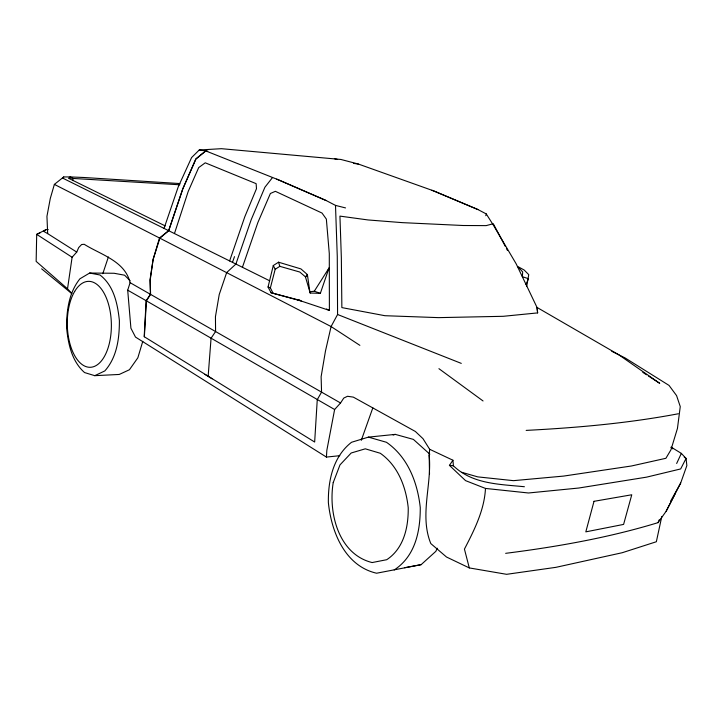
<?xml version="1.0" encoding="UTF-8"?>
<svg xmlns="http://www.w3.org/2000/svg" width="723" height="723" viewBox="0 0 723 723"><rect width="100%" height="100%" fill="white"/><g stroke="black" fill="none" stroke-linecap="round" stroke-linejoin="round"><path stroke-width="1.08" d="M309.688 290.718L307.392 274.568L300.931 268.911L278.545 262.196L273.285 265.54L268.052 287.022L271.053 292.743L296.538 299.476L329.39 310.429L329.29 253.538L326.353 219.096L322.024 213.059L275.364 191.324L270.402 193.475L257.858 222.557L242.422 267.284M207.799 151.116L205.82 150.944L195.951 159.006L182.747 189.037L168.676 230.7L159.494 237.984L153.113 259.43L150.004 279.909L150.402 294.288L146.145 300.696L144.193 336.683L314.659 442.033L317.261 399.656L321.563 392.128L321.12 376.737L325.477 351.007L331.08 326.552L337.578 314.496L337.27 256.439L335.499 205.395L326.19 200.551L279.286 180.163L205.684 150.89L199.25 149.995L191.604 157.551L178.183 186.995L164.04 228.396M144.356 336.791L146.407 300.849L150.583 294.397L150.212 280.027L153.113 259.43L159.882 238.183L168.676 230.7L182.711 189.019L195.816 158.952L205.684 150.89M339.774 455.689L326.425 457.081L326.841 450.312L334.622 409.516L340.551 402.982L343.759 398.084L347.519 396.276L353.33 397.126L415.382 431.486L422.991 438.68L429.652 449.272L452.932 460.226L453.411 465.811C472.508 484.22 499.62 484.229 524.401 486.733M452.932 460.226L449.435 465.368L465.558 480.632L485.476 488.432C484.383 510.122 474.279 530.14 464.437 549.1L469.299 567.926L506.606 574.315L555.951 567.329L622.205 552.724L656.348 541.744L661.789 516.502M72.915 180.633L73.068 178.445L69.959 176.918L63.732 176.954L54.37 184.392L50.285 198.491L46.941 216.367L47.673 233.628L76.737 252.083L78.69 247.573L81.627 244.519L84.211 244.293C100.831 254.776 124.925 260.895 130.104 282.675L127.7 290.185L130.917 328.215L135.499 337.081L326.425 457.081M208.152 376.358L211.062 338.237L215.581 331.541L215.445 316.692L219.223 294.541L226.661 272.589L235.897 264.049L251.233 219.602L264.907 187.248L272.562 177.487M429.516 474.098L429.164 455.047L429.652 449.272M41.636 268.848L71.821 293.619L67.528 288.811L72.11 257.261L76.737 252.083M526.715 286.191L528.757 274.659L524.148 270.004L517.596 266.435L522.675 271.911L522.395 276.683L528.377 278.689L526.046 284.618M306.914 276.683L307.392 274.568L305.431 276.837L310.194 293.023L320.352 293.348L328.983 268.079L314.297 291.206L309.842 291.794L310.194 293.023M272.923 292.923L270.375 287.899L275.174 269.281L273.285 265.54M485.793 215.698L486.308 213.954L478.048 209.607L434.523 191.197L358.301 164.022L340.958 159.476L221.428 148.685L199.25 149.995M142.774 341.346L137.849 357.795L129.426 369.751L119.241 374.451L94.758 375.671L84.546 372.562C71.794 361.265 68.161 343.949 66.597 327.718C66.48 310.601 68.902 292.607 79.901 278.816L89.643 273.041L114.098 273.267L124.591 275.201L130.131 280.759M232.625 261.943L234.496 256.638M174.451 233.565L188.197 191.478L198.689 167.6L205.242 162.811L256.132 183.651L256.484 188.685L244.808 216.737L229.616 260.931M102.793 273.701L108.387 256.972M505.657 553.33C557.072 546.814 608.414 537.785 658.038 522.648L666.154 511.251L680.668 483.072L686.85 465.594L686.073 458.436L681.346 453.393L671.116 447.103M361.292 440.334L372.833 407.853M658.038 522.648L659.268 519.729M437.216 548.215L435.888 551.297L421.129 564.654L376.593 573.222C344.889 565.964 331.333 531.875 328.369 502.602C328.016 480.415 333.167 456.611 351.523 442.277L368.405 437.126L395.282 434.378L413.384 439.394L429.824 454.18M328.106 270.122L328.983 268.079M676.656 463.479L681.346 453.393M666.154 511.251L674.92 494.279M680.668 483.072L670.51 501.337M492.86 224.284L516.15 263.805L537.017 307.438L537.623 312.905L503.271 316.303L438.545 317.632L384.907 315.707L341.862 307.6L341.346 257.686L339.937 216.114L368.061 219.955L402.34 222.639L463.172 225.504L486.145 225.621L493.294 223.732L505.404 246.525M63.732 176.954L62.684 178.111L269.643 280.786M394.207 569.959C415.327 556.114 420.334 531.269 420.262 507.582C417.523 482.494 407.889 457.126 386.444 442.277L368.405 437.126M48.233 229.625L45.983 229.634L43.633 231.315L47.673 233.628M275.174 269.281L279.828 266.335L299.765 272.029L305.431 276.837M45.983 229.634L36.701 234.36L36.15 261.383L67.528 288.811M94.758 375.671L104.817 370.926C117.054 357.189 119.422 338.283 119.385 320.569C117.614 303.967 113.981 285.784 100 274.993L89.643 273.041M40.163 232.779L36.701 234.36L72.11 257.261M393.158 435.02L395.282 434.378M404.555 567.727L421.129 564.654M678.319 413.764C628.151 423.262 577.117 427.754 526.163 430.393M73.068 178.445L179.828 184.781M179.891 183.561L84.103 177.506L69.959 176.918L72.183 177.894L68.468 178.22L165.224 225.91M485.476 488.432L528.495 492.987L578.762 488.025L646.579 477.144L680.668 468.938L686.073 458.436L684.247 457.198M449.435 465.368L453.411 465.811M353.493 163.389L358.301 164.022M296.538 299.476L299.747 299.982M335.499 205.395L345.54 207.926M334.397 158.653L337.623 159.494M271.053 292.743L301.383 301.012M461.681 472.291L477.767 476.882L513.484 480.659L563.696 476.077L631.468 465.983L665.901 458.292L670.935 449.833L677.451 428.414L680.262 406.597L676.583 395.626L669.037 385.413L625.133 357.966L611.739 351.279M314.297 291.206L320.352 293.348M268.052 287.022L270.375 287.899M337.578 314.496L461.283 363.38M431.875 190.239L478.093 209.607M276.665 179.123L326.19 200.551M469.299 567.926L446.507 557.017L430.8 543.569C419.277 515.21 432.128 484.527 429.164 455.047M326.498 309.001L329.39 310.429M159.494 237.984L54.37 184.392M159.882 238.183L331.08 326.552L359.882 345.35M334.622 409.516L146.145 300.696M127.7 290.185L146.407 300.849M150.402 294.288L340.551 402.982M130.104 282.675L150.583 294.397M204.853 374.342L212.164 378.807M642.801 372.354L646.561 374.794M648.441 376.014L659.738 383.344L618.798 354.785L537.017 307.438L537.623 312.905M438.924 368.676L483.054 400.967M671.052 447.429L672.697 448.838M486.263 213.945L492.327 223.488M506.416 248.504L507.501 250.483M278.545 262.196L279.828 266.335M333.222 482.584C328.188 512.824 338.463 554.234 372.128 562.557L386.742 559.701C403.931 548.359 408.477 527.085 408.224 507.727C405.974 486.85 398.021 465.766 380.298 453.267L365.296 448.82L351.188 452.996L339.991 464.889L333.222 482.584M594.008 501.319L585.82 531.857L623.597 524.41L631.766 494.776L594.008 501.319M74.659 291.45A42.982 22.042 88.9 0 0 82.395 364.735A42.982 22.042 88.9 0 0 110.917 316.773A42.982 22.042 88.9 0 0 74.659 291.45"/></g></svg>
